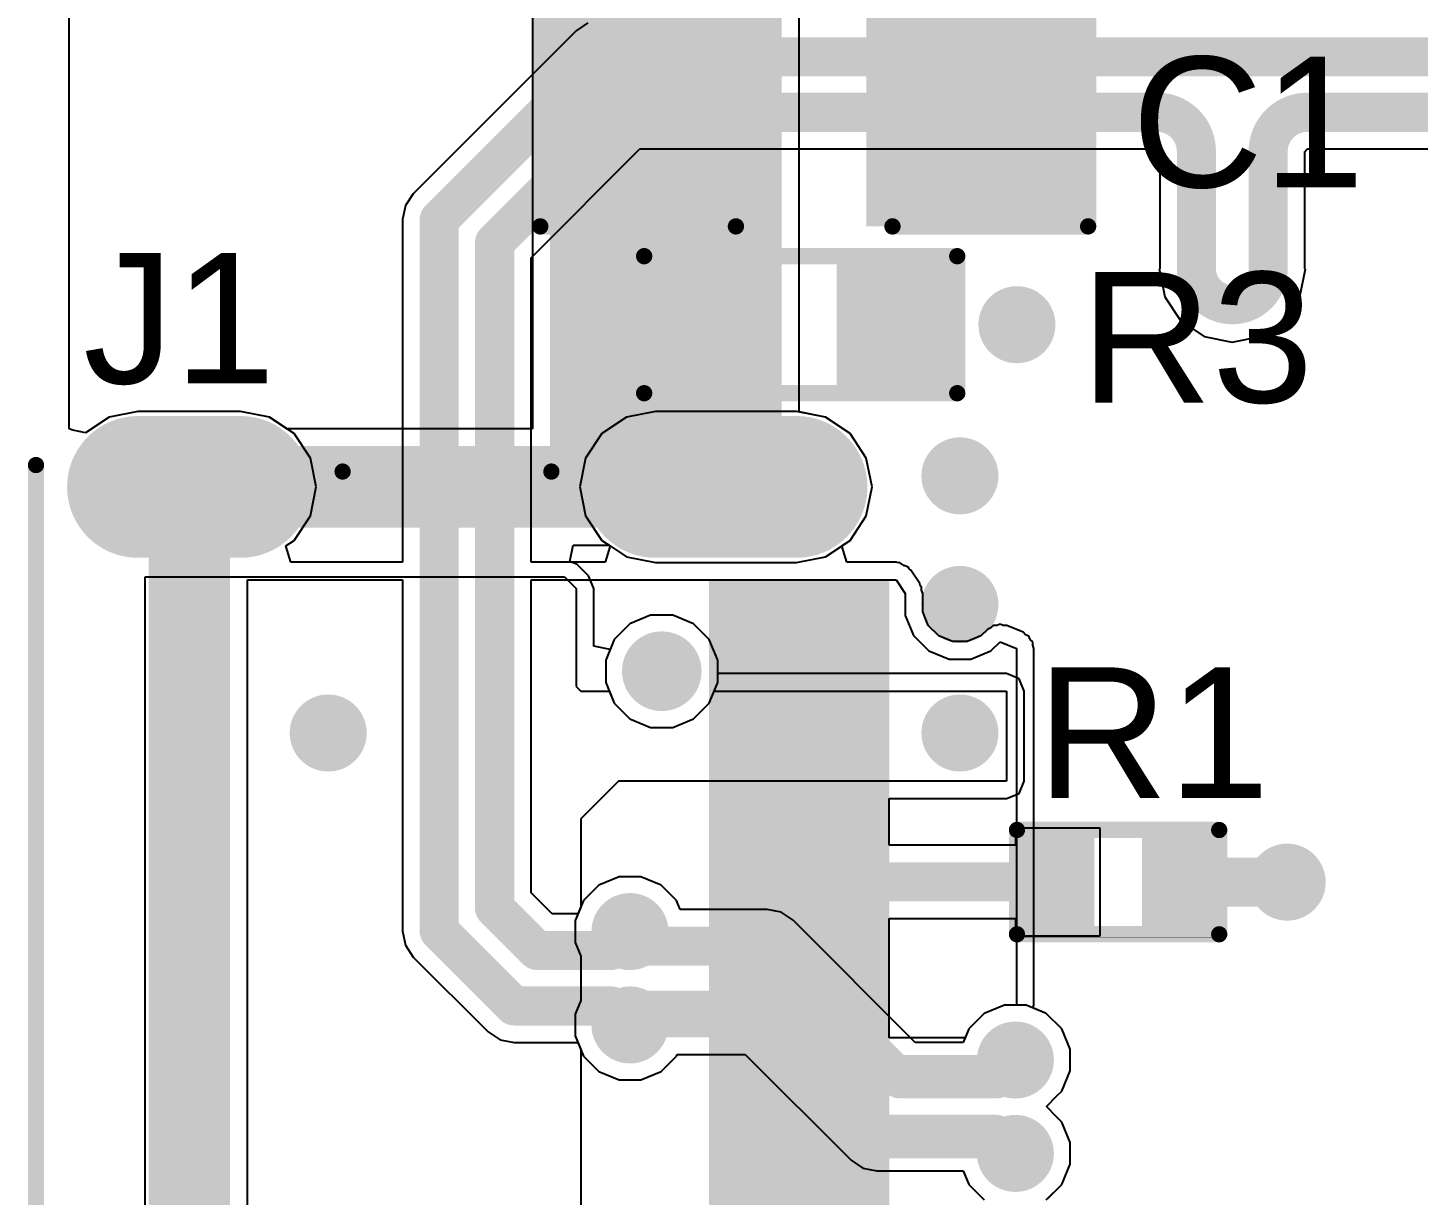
# Model space of a CAD drawing. Header units: millimetres. Extents: x -4.8 to 36.7, y -5.2 to 57.6.
# Drawn here: x -4.8 to 6.03, y 24.54 to 33.63 of the extents above; entities that cross this region are included whole.
import ezdxf

# ---------------------------------------------------------------- set-up
doc = ezdxf.new("R2010")
doc.units = ezdxf.units.MM
for name, color, linetype in [('BottomLayer', 5, 'Continuous'), ('BottomSolder', 6, 'Continuous'), ('MultiLayer', 9, 'Continuous'), ('PadHoleLayer', 156, 'Continuous'), ('TopLayer', 1, 'Continuous'), ('TopOverlay', 2, 'Continuous'), ('TopPaste', 8, 'Continuous'), ('TopSolder', 216, 'Continuous'), ('ViaHoleLayer', 16, 'Continuous')]:
    doc.layers.add(name, color=color, linetype=linetype)
doc.styles.add('Arial', font='', dxfattribs={"height": 0.2})
doc.styles.get('Arial').set_extended_font_data('Arial')

# ---------------------------------------------------------------- blocks, each defined once
blk = doc.blocks.new('C___1206_55')
at = {"layer": 'TopLayer'}
for points in [[(-2.032, 0.889), (-0.508, 0.889), (-0.508, -0.889), (-2.032, -0.889)], [(0.508, 0.889), (2.032, 0.889), (2.032, -0.889), (0.508, -0.889)]]:
    blk.add_hatch(color=1, dxfattribs=at).paths.add_polyline_path(points)
at = {"layer": 'TopPaste'}
for points in [[(-2.032, 0.889), (-0.508, 0.889), (-0.508, -0.889), (-2.032, -0.889)], [(0.508, 0.889), (2.032, 0.889), (2.032, -0.889), (0.508, -0.889)]]:
    blk.add_hatch(color=8, dxfattribs=at).paths.add_polyline_path(points)
at = {"layer": 'TopSolder'}
for points in [[(-2.1336, 0.9906), (-0.4064, 0.9906), (-0.4064, -0.9906), (-2.1336, -0.9906)], [(0.4064, 0.9906), (2.1336, 0.9906), (2.1336, -0.9906), (0.4064, -0.9906)]]:
    blk.add_hatch(color=216, dxfattribs=at).paths.add_polyline_path(points)
at = {"layer": 'TopOverlay', "const_width": 0.127}
for points in [[(-0.6096, 0.9906), (-2.1336, 0.9906)], [(-2.1336, 0.9906), (-2.1336, -0.9906)], [(2.1336, 0.9906), (0.6096, 0.9906)], [(2.1336, 0.9906), (2.1336, -0.9906)], [(-0.6096, -0.9906), (-2.1336, -0.9906)], [(2.1336, -0.9906), (0.6096, -0.9906)]]:
    blk.add_lwpolyline(points, dxfattribs=at)
at = {"layer": 'TopOverlay', "const_width": 0.0635}
for points in [[(-2.16535, 0.9906, 1), (-2.10185, 0.9906, 1)], [(-2.16535, 0.9906, 1), (-2.10185, 0.9906, 1)], [(-0.64135, 0.9906, 1), (-0.57785, 0.9906, 1)], [(0.57785, 0.9906, 1), (0.64135, 0.9906, 1)], [(2.10185, 0.9906, 1), (2.16535, 0.9906, 1)], [(2.10185, 0.9906, 1), (2.16535, 0.9906, 1)], [(-2.16535, -0.9906, 1), (-2.10185, -0.9906, 1)], [(-2.16535, -0.9906, 1), (-2.10185, -0.9906, 1)], [(-0.64135, -0.9906, 1), (-0.57785, -0.9906, 1)], [(0.57785, -0.9906, 1), (0.64135, -0.9906, 1)], [(2.10185, -0.9906, 1), (2.16535, -0.9906, 1)], [(2.10185, -0.9906, 1), (2.16535, -0.9906, 1)]]:
    blk.add_lwpolyline(points, format="xyb", close=True, dxfattribs=at)
blk = doc.blocks.new('R___0603_72')
at = {"layer": 'TopLayer'}
for points in [[(-0.381, 0.4445), (-0.381, -0.4445), (-1.143, -0.4445), (-1.143, 0.4445)], [(1.143, 0.4445), (1.143, -0.4445), (0.381, -0.4445), (0.381, 0.4445)]]:
    blk.add_hatch(color=1, dxfattribs=at).paths.add_polyline_path(points)
at = {"layer": 'TopPaste'}
for points in [[(-0.381, 0.4445), (-0.381, -0.4445), (-1.143, -0.4445), (-1.143, 0.4445)], [(1.143, 0.4445), (1.143, -0.4445), (0.381, -0.4445), (0.381, 0.4445)]]:
    blk.add_hatch(color=8, dxfattribs=at).paths.add_polyline_path(points)
at = {"layer": 'TopSolder'}
for points in [[(-0.2794, 0.5461), (-0.2794, -0.5461), (-1.2446, -0.5461), (-1.2446, 0.5461)], [(1.2446, 0.5461), (1.2446, -0.5461), (0.2794, -0.5461), (0.2794, 0.5461)]]:
    blk.add_hatch(color=216, dxfattribs=at).paths.add_polyline_path(points)
at = {"layer": 'TopOverlay', "const_width": 0.127}
for points in [[(-1.2192, 0.5334), (-1.2192, -0.5334)], [(1.2192, 0.5334), (-1.2192, 0.5334)], [(1.2192, 0.5334), (1.2192, -0.5334)], [(1.2192, -0.5334), (-1.2192, -0.5334)]]:
    blk.add_lwpolyline(points, dxfattribs=at)
at = {"layer": 'TopOverlay', "const_width": 0.0635}
for points in [[(-1.25095, 0.5334, 1), (-1.18745, 0.5334, 1)], [(-1.25095, 0.5334, 1), (-1.18745, 0.5334, 1)], [(1.18745, 0.5334, 1), (1.25095, 0.5334, 1)], [(1.18745, 0.5334, 1), (1.25095, 0.5334, 1)], [(-1.25095, -0.5334, 1), (-1.18745, -0.5334, 1)], [(-1.25095, -0.5334, 1), (-1.18745, -0.5334, 1)], [(1.18745, -0.5334, 1), (1.25095, -0.5334, 1)], [(1.18745, -0.5334, 1), (1.25095, -0.5334, 1)]]:
    blk.add_lwpolyline(points, format="xyb", close=True, dxfattribs=at)
blk = doc.blocks.new('R___0402_74')
at = {"layer": 'TopLayer'}
for points in [[(-0.699, -0.318), (-0.699, 0.318), (-0.241, 0.318), (-0.241, -0.318)], [(0.241, -0.318), (0.241, 0.318), (0.699, 0.318), (0.699, -0.318)]]:
    blk.add_hatch(color=1, dxfattribs=at).paths.add_polyline_path(points)
at = {"layer": 'TopPaste'}
for points in [[(-0.699, -0.318), (-0.699, 0.318), (-0.241, 0.318), (-0.241, -0.318)], [(0.241, -0.318), (0.241, 0.318), (0.699, 0.318), (0.699, -0.318)]]:
    blk.add_hatch(color=8, dxfattribs=at).paths.add_polyline_path(points)
at = {"layer": 'TopSolder'}
for points in [[(-0.754, -0.373), (-0.754, 0.373), (-0.186, 0.373), (-0.186, -0.373)], [(0.186, -0.373), (0.186, 0.373), (0.754, 0.373), (0.754, -0.373)]]:
    blk.add_hatch(color=216, dxfattribs=at).paths.add_polyline_path(points)
at = {"layer": 'TopOverlay'}
for points, const_width in [([(-0.787, 0.406), (0.787, 0.406)], 0.127), ([(-0.787, -0.406), (-0.787, 0.406)], 0.127), ([(0.787, -0.406), (0.787, 0.406)], 0.127), ([(-0.787, -0.406), (0.787, -0.406)], 0.127), ([(-0.813, -0.432), (0.813, -0.432)], 0.00323)]:
    blk.add_lwpolyline(points, dxfattribs=dict(at, const_width=const_width))
for points, const_width in [([(-0.819, 0.406, 1), (-0.756, 0.406, 1)], 0.0635), ([(-0.819, 0.406, 1), (-0.756, 0.406, 1)], 0.0635), ([(0.756, 0.406, 1), (0.819, 0.406, 1)], 0.0635), ([(0.756, 0.406, 1), (0.819, 0.406, 1)], 0.0635), ([(-0.819, -0.406, 1), (-0.756, -0.406, 1)], 0.0635), ([(-0.819, -0.406, 1), (-0.756, -0.406, 1)], 0.0635), ([(-0.814, -0.432, 1), (-0.812, -0.432, 1)], 0.00161), ([(0.756, -0.406, 1), (0.819, -0.406, 1)], 0.0635), ([(0.756, -0.406, 1), (0.819, -0.406, 1)], 0.0635), ([(0.812, -0.432, 1), (0.814, -0.432, 1)], 0.00161)]:
    blk.add_lwpolyline(points, format="xyb", close=True, dxfattribs=dict(at, const_width=const_width))
blk = doc.blocks.new('TYPE_C_31_M_12__78')
at = {"layer": 'BottomLayer'}
h = blk.add_hatch(color=5, dxfattribs=at)
edge = h.paths.add_edge_path()
edge.add_arc((-4.325, 2.355), 0.45, 0, 180)
edge.add_line((-4.775, 2.355), (-4.775, 1.255))
edge.add_arc((-4.325, 1.255), 0.45, 180, 360)
edge.add_line((-3.875, 1.255), (-3.875, 2.355))
h = blk.add_hatch(color=5, dxfattribs=at)
edge = h.paths.add_edge_path()
edge.add_arc((4.325, 1.255), 0.45, 180, 360)
edge.add_line((4.775, 1.255), (4.775, 2.355))
edge.add_arc((4.325, 2.355), 0.45, 0, 180)
edge.add_line((3.875, 2.355), (3.875, 1.255))
h = blk.add_hatch(color=5, dxfattribs=at)
edge = h.paths.add_edge_path()
edge.add_arc((-4.325, -2.775), 0.45, 180, 360)
edge.add_line((-3.875, -2.775), (-3.875, -1.975))
edge.add_arc((-4.325, -1.975), 0.45, 0, 180)
edge.add_line((-4.775, -1.975), (-4.775, -2.775))
h = blk.add_hatch(color=5, dxfattribs=at)
edge = h.paths.add_edge_path()
edge.add_arc((4.325, -2.775), 0.45, 180, 360)
edge.add_line((4.775, -2.775), (4.775, -1.975))
edge.add_arc((4.325, -1.975), 0.45, 0, 180)
edge.add_line((3.875, -1.975), (3.875, -2.775))
at = {"layer": 'BottomSolder'}
h = blk.add_hatch(color=6, dxfattribs=at)
edge = h.paths.add_edge_path()
edge.add_arc((-4.325, 2.355), 0.552, 0, 180)
edge.add_line((-4.877, 2.355), (-4.877, 1.255))
edge.add_arc((-4.325, 1.255), 0.552, 180, 360)
edge.add_line((-3.773, 1.255), (-3.773, 2.355))
h = blk.add_hatch(color=6, dxfattribs=at)
edge = h.paths.add_edge_path()
edge.add_arc((4.325, 1.255), 0.552, 180, 360)
edge.add_line((4.877, 1.255), (4.877, 2.355))
edge.add_arc((4.325, 2.355), 0.552, 0, 180)
edge.add_line((3.773, 2.355), (3.773, 1.255))
h = blk.add_hatch(color=6, dxfattribs=at)
edge = h.paths.add_edge_path()
edge.add_arc((-2.89, 1.305), 0.102, 0, 360)
h = blk.add_hatch(color=6, dxfattribs=at)
edge = h.paths.add_edge_path()
edge.add_arc((2.89, 1.305), 0.102, 0, 360)
h = blk.add_hatch(color=6, dxfattribs=at)
edge = h.paths.add_edge_path()
edge.add_arc((-4.325, -2.775), 0.552, 180, 360)
edge.add_line((-3.773, -2.775), (-3.773, -1.975))
edge.add_arc((-4.325, -1.975), 0.552, 0, 180)
edge.add_line((-4.877, -1.975), (-4.877, -2.775))
h = blk.add_hatch(color=6, dxfattribs=at)
edge = h.paths.add_edge_path()
edge.add_arc((4.325, -2.775), 0.552, 180, 360)
edge.add_line((4.877, -2.775), (4.877, -1.975))
edge.add_arc((4.325, -1.975), 0.552, 0, 180)
edge.add_line((3.773, -1.975), (3.773, -2.775))
at = {"layer": 'MultiLayer'}
h = blk.add_hatch(color=9, dxfattribs=at)
edge = h.paths.add_edge_path()
edge.add_arc((-4.325, 2.355), 0.45, 0, 180)
edge.add_line((-4.775, 2.355), (-4.775, 1.255))
edge.add_arc((-4.325, 1.255), 0.45, 180, 360)
edge.add_line((-3.875, 1.255), (-3.875, 2.355))
h = blk.add_hatch(color=9, dxfattribs=at)
edge = h.paths.add_edge_path()
edge.add_arc((4.325, 1.255), 0.45, 180, 360)
edge.add_line((4.775, 1.255), (4.775, 2.355))
edge.add_arc((4.325, 2.355), 0.45, 0, 180)
edge.add_line((3.875, 2.355), (3.875, 1.255))
h = blk.add_hatch(color=9, dxfattribs=at)
edge = h.paths.add_edge_path()
edge.add_arc((-4.325, -2.775), 0.45, 180, 360)
edge.add_line((-3.875, -2.775), (-3.875, -1.975))
edge.add_arc((-4.325, -1.975), 0.45, 0, 180)
edge.add_line((-4.775, -1.975), (-4.775, -2.775))
h = blk.add_hatch(color=9, dxfattribs=at)
edge = h.paths.add_edge_path()
edge.add_arc((4.325, -2.775), 0.45, 180, 360)
edge.add_line((4.775, -2.775), (4.775, -1.975))
edge.add_arc((4.325, -1.975), 0.45, 0, 180)
edge.add_line((3.875, -1.975), (3.875, -2.775))
at = {"layer": 'PadHoleLayer'}
h = blk.add_hatch(color=156, dxfattribs=at)
edge = h.paths.add_edge_path()
edge.add_arc((-4.325, 1.255), 0.3, 180, 360)
edge.add_line((-4.025, 1.255), (-4.025, 2.355))
edge.add_arc((-4.325, 2.355), 0.3, 0, 180)
edge.add_line((-4.625, 2.355), (-4.625, 1.255))
h = blk.add_hatch(color=156, dxfattribs=at)
edge = h.paths.add_edge_path()
edge.add_arc((4.325, 1.255), 0.3, 180, 360)
edge.add_line((4.625, 1.255), (4.625, 2.355))
edge.add_arc((4.325, 2.355), 0.3, 0, 180)
edge.add_line((4.025, 2.355), (4.025, 1.255))
h = blk.add_hatch(color=156, dxfattribs=at)
edge = h.paths.add_edge_path()
edge.add_arc((-2.89, 1.305), 0.31, 0, 360)
h = blk.add_hatch(color=156, dxfattribs=at)
edge = h.paths.add_edge_path()
edge.add_arc((2.89, 1.305), 0.31, 0, 360)
h = blk.add_hatch(color=156, dxfattribs=at)
edge = h.paths.add_edge_path()
edge.add_arc((-4.325, -2.775), 0.3, 180, 360)
edge.add_line((-4.025, -2.775), (-4.025, -1.975))
edge.add_arc((-4.325, -1.975), 0.3, 0, 180)
edge.add_line((-4.625, -1.975), (-4.625, -2.775))
h = blk.add_hatch(color=156, dxfattribs=at)
edge = h.paths.add_edge_path()
edge.add_arc((4.325, -2.775), 0.3, 180, 360)
edge.add_line((4.625, -2.775), (4.625, -1.975))
edge.add_arc((4.325, -1.975), 0.3, 0, 180)
edge.add_line((4.025, -1.975), (4.025, -2.775))
at = {"layer": 'TopLayer'}
for points in [[(-3.5, 2.975), (-2.9, 2.975), (-2.9, 1.775), (-3.5, 1.775)], [(-2.7, 2.975), (-2.1, 2.975), (-2.1, 1.775), (-2.7, 1.775)], [(-1.9, 2.975), (-1.6, 2.975), (-1.6, 1.775), (-1.9, 1.775)], [(-1.4, 2.975), (-1.1, 2.975), (-1.1, 1.775), (-1.4, 1.775)], [(-0.9, 2.975), (-0.6, 2.975), (-0.6, 1.775), (-0.9, 1.775)], [(-0.4, 2.975), (-0.1, 2.975), (-0.1, 1.775), (-0.4, 1.775)], [(0.4, 1.775), (0.1, 1.775), (0.1, 2.975), (0.4, 2.975)], [(0.9, 1.775), (0.6, 1.775), (0.6, 2.975), (0.9, 2.975)], [(1.4, 1.775), (1.1, 1.775), (1.1, 2.975), (1.4, 2.975)], [(1.9, 1.775), (1.6, 1.775), (1.6, 2.975), (1.9, 2.975)], [(2.7, 1.775), (2.1, 1.775), (2.1, 2.975), (2.7, 2.975)], [(2.9, 2.975), (3.5, 2.975), (3.5, 1.775), (2.9, 1.775)]]:
    blk.add_hatch(color=1, dxfattribs=at).paths.add_polyline_path(points)
h = blk.add_hatch(color=1, dxfattribs=at)
edge = h.paths.add_edge_path()
edge.add_arc((-4.325, 2.355), 0.45, 0, 180)
edge.add_line((-4.775, 2.355), (-4.775, 1.255))
edge.add_arc((-4.325, 1.255), 0.45, 180, 360)
edge.add_line((-3.875, 1.255), (-3.875, 2.355))
h = blk.add_hatch(color=1, dxfattribs=at)
edge = h.paths.add_edge_path()
edge.add_arc((4.325, 1.255), 0.45, 180, 360)
edge.add_line((4.775, 1.255), (4.775, 2.355))
edge.add_arc((4.325, 2.355), 0.45, 0, 180)
edge.add_line((3.875, 2.355), (3.875, 1.255))
h = blk.add_hatch(color=1, dxfattribs=at)
edge = h.paths.add_edge_path()
edge.add_arc((-4.325, -2.775), 0.45, 180, 360)
edge.add_line((-3.875, -2.775), (-3.875, -1.975))
edge.add_arc((-4.325, -1.975), 0.45, 0, 180)
edge.add_line((-4.775, -1.975), (-4.775, -2.775))
h = blk.add_hatch(color=1, dxfattribs=at)
edge = h.paths.add_edge_path()
edge.add_arc((4.325, -2.775), 0.45, 180, 360)
edge.add_line((4.775, -2.775), (4.775, -1.975))
edge.add_arc((4.325, -1.975), 0.45, 0, 180)
edge.add_line((3.875, -1.975), (3.875, -2.775))
at = {"layer": 'TopPaste'}
for points in [[(-3.5, 2.975), (-2.9, 2.975), (-2.9, 1.775), (-3.5, 1.775)], [(-2.7, 2.975), (-2.1, 2.975), (-2.1, 1.775), (-2.7, 1.775)], [(-1.9, 2.975), (-1.6, 2.975), (-1.6, 1.775), (-1.9, 1.775)], [(-1.4, 2.975), (-1.1, 2.975), (-1.1, 1.775), (-1.4, 1.775)], [(-0.9, 2.975), (-0.6, 2.975), (-0.6, 1.775), (-0.9, 1.775)], [(-0.4, 2.975), (-0.1, 2.975), (-0.1, 1.775), (-0.4, 1.775)], [(0.4, 1.775), (0.1, 1.775), (0.1, 2.975), (0.4, 2.975)], [(0.9, 1.775), (0.6, 1.775), (0.6, 2.975), (0.9, 2.975)], [(1.4, 1.775), (1.1, 1.775), (1.1, 2.975), (1.4, 2.975)], [(1.9, 1.775), (1.6, 1.775), (1.6, 2.975), (1.9, 2.975)], [(2.7, 1.775), (2.1, 1.775), (2.1, 2.975), (2.7, 2.975)], [(2.9, 2.975), (3.5, 2.975), (3.5, 1.775), (2.9, 1.775)]]:
    blk.add_hatch(color=8, dxfattribs=at).paths.add_polyline_path(points)
at = {"layer": 'TopSolder'}
for points in [[(-3.602, 3.077), (-2.798, 3.077), (-2.798, 1.673), (-3.602, 1.673)], [(-2.802, 3.077), (-1.998, 3.077), (-1.998, 1.673), (-2.802, 1.673)], [(-2.002, 3.077), (-1.498, 3.077), (-1.498, 1.673), (-2.002, 1.673)], [(-1.502, 3.077), (-0.998, 3.077), (-0.998, 1.673), (-1.502, 1.673)], [(-1.002, 3.077), (-0.498, 3.077), (-0.498, 1.673), (-1.002, 1.673)], [(-0.502, 3.077), (0.002, 3.077), (0.002, 1.673), (-0.502, 1.673)], [(0.502, 1.673), (-0.002, 1.673), (-0.002, 3.077), (0.502, 3.077)], [(1.002, 1.673), (0.498, 1.673), (0.498, 3.077), (1.002, 3.077)], [(1.502, 1.673), (0.998, 1.673), (0.998, 3.077), (1.502, 3.077)], [(2.002, 1.673), (1.498, 1.673), (1.498, 3.077), (2.002, 3.077)], [(2.802, 1.673), (1.998, 1.673), (1.998, 3.077), (2.802, 3.077)], [(2.798, 3.077), (3.602, 3.077), (3.602, 1.673), (2.798, 1.673)]]:
    blk.add_hatch(color=216, dxfattribs=at).paths.add_polyline_path(points)
h = blk.add_hatch(color=216, dxfattribs=at)
edge = h.paths.add_edge_path()
edge.add_arc((-4.325, 2.355), 0.552, 0, 180)
edge.add_line((-4.877, 2.355), (-4.877, 1.255))
edge.add_arc((-4.325, 1.255), 0.552, 180, 360)
edge.add_line((-3.773, 1.255), (-3.773, 2.355))
h = blk.add_hatch(color=216, dxfattribs=at)
edge = h.paths.add_edge_path()
edge.add_arc((4.325, 1.255), 0.552, 180, 360)
edge.add_line((4.877, 1.255), (4.877, 2.355))
edge.add_arc((4.325, 2.355), 0.552, 0, 180)
edge.add_line((3.773, 2.355), (3.773, 1.255))
h = blk.add_hatch(color=216, dxfattribs=at)
edge = h.paths.add_edge_path()
edge.add_arc((-2.89, 1.305), 0.102, 0, 360)
h = blk.add_hatch(color=216, dxfattribs=at)
edge = h.paths.add_edge_path()
edge.add_arc((2.89, 1.305), 0.102, 0, 360)
h = blk.add_hatch(color=216, dxfattribs=at)
edge = h.paths.add_edge_path()
edge.add_arc((-4.325, -2.775), 0.552, 180, 360)
edge.add_line((-3.773, -2.775), (-3.773, -1.975))
edge.add_arc((-4.325, -1.975), 0.552, 0, 180)
edge.add_line((-4.877, -1.975), (-4.877, -2.775))
h = blk.add_hatch(color=216, dxfattribs=at)
edge = h.paths.add_edge_path()
edge.add_arc((4.325, -2.775), 0.552, 180, 360)
edge.add_line((4.877, -2.775), (4.877, -1.975))
edge.add_arc((4.325, -1.975), 0.552, 0, 180)
edge.add_line((3.773, -1.975), (3.773, -2.775))
at = {"layer": 'TopOverlay', "const_width": 0.127}
for points in [[(-4.445, -1.181), (-4.445, 0.445)], [(4.445, -1.181), (4.445, 0.445)], [(4.495, -3.569), (-4.495, -3.569)]]:
    blk.add_lwpolyline(points, dxfattribs=at)
at = {"layer": 'TopOverlay', "const_width": 0.0635}
for points in [[(-4.476, 0.445, 1), (-4.413, 0.445, 1)], [(4.413, 0.445, 1), (4.476, 0.445, 1)], [(-4.476, -1.181, 1), (-4.413, -1.181, 1)], [(4.413, -1.181, 1), (4.476, -1.181, 1)], [(-4.527, -3.569, 1), (-4.464, -3.569, 1)], [(4.464, -3.569, 1), (4.527, -3.569, 1)]]:
    blk.add_lwpolyline(points, format="xyb", close=True, dxfattribs=at)

msp = doc.modelspace()

# ---------------------------------------------------------------- hatches: boundary and pattern name
at = {"layer": 'BottomLayer'}
h = msp.add_hatch(color=5, dxfattribs=at)
edge = h.paths.add_edge_path()
edge.add_arc((2.9, 31.315), 0.3, 0, 360)
h = msp.add_hatch(color=5, dxfattribs=at)
edge = h.paths.add_edge_path()
edge.add_arc((2.456, 30.138), 0.3, 0, 360)
h = msp.add_hatch(color=5, dxfattribs=at)
edge = h.paths.add_edge_path()
edge.add_arc((2.456, 29.137), 0.3, 0, 360)
h = msp.add_hatch(color=5, dxfattribs=at)
edge = h.paths.add_edge_path()
edge.add_arc((-2.464, 28.136), 0.3, 0, 360)
h = msp.add_hatch(color=5, dxfattribs=at)
edge = h.paths.add_edge_path()
edge.add_arc((2.456, 28.136), 0.3, 0, 360)
h = msp.add_hatch(color=5, dxfattribs=at)
edge = h.paths.add_edge_path()
edge.add_arc((5.005, 26.975), 0.3, 0, 360)
h = msp.add_hatch(color=5, dxfattribs=at)
edge = h.paths.add_edge_path()
edge.add_arc((-0.114, 26.59), 0.3, 0, 360)
h = msp.add_hatch(color=5, dxfattribs=at)
edge = h.paths.add_edge_path()
edge.add_arc((-0.114, 25.863), 0.3, 0, 360)
h = msp.add_hatch(color=5, dxfattribs=at)
edge = h.paths.add_edge_path()
edge.add_arc((2.888, 25.59), 0.3, 0, 360)
h = msp.add_hatch(color=5, dxfattribs=at)
edge = h.paths.add_edge_path()
edge.add_arc((2.888, 24.863), 0.3, 0, 360)
at = {"layer": 'TopLayer'}
msp.add_hatch(color=1, dxfattribs=at).paths.add_polyline_path([(-0.737, 29.947), (1.067, 29.947), (1.067, 33.96), (-0.737, 33.96)])
h = msp.add_hatch(color=1, dxfattribs=at)
edge = h.paths.add_edge_path()
edge.add_arc((2.9, 31.315), 0.3, 0, 360)
h = msp.add_hatch(color=1, dxfattribs=at)
edge = h.paths.add_edge_path()
edge.add_arc((2.456, 30.138), 0.3, 0, 360)
h = msp.add_hatch(color=1, dxfattribs=at)
edge = h.paths.add_edge_path()
edge.add_arc((2.456, 29.137), 0.3, 0, 360)
h = msp.add_hatch(color=1, dxfattribs=at)
edge = h.paths.add_edge_path()
edge.add_arc((-2.464, 28.136), 0.3, 0, 360)
h = msp.add_hatch(color=1, dxfattribs=at)
edge = h.paths.add_edge_path()
edge.add_arc((2.456, 28.136), 0.3, 0, 360)
h = msp.add_hatch(color=1, dxfattribs=at)
edge = h.paths.add_edge_path()
edge.add_arc((5.005, 26.975), 0.3, 0, 360)
h = msp.add_hatch(color=1, dxfattribs=at)
edge = h.paths.add_edge_path()
edge.add_arc((-0.114, 26.59), 0.3, 0, 360)
h = msp.add_hatch(color=1, dxfattribs=at)
edge = h.paths.add_edge_path()
edge.add_arc((-0.114, 25.863), 0.3, 0, 360)
h = msp.add_hatch(color=1, dxfattribs=at)
edge = h.paths.add_edge_path()
edge.add_arc((2.888, 25.59), 0.3, 0, 360)
h = msp.add_hatch(color=1, dxfattribs=at)
edge = h.paths.add_edge_path()
edge.add_arc((2.888, 24.863), 0.3, 0, 360)
at = {"layer": 'ViaHoleLayer'}
h = msp.add_hatch(color=16, dxfattribs=at)
edge = h.paths.add_edge_path()
edge.add_arc((2.9, 31.315), 0.15, 0, 360)
h = msp.add_hatch(color=16, dxfattribs=at)
edge = h.paths.add_edge_path()
edge.add_arc((2.456, 30.138), 0.15, 0, 360)
h = msp.add_hatch(color=16, dxfattribs=at)
edge = h.paths.add_edge_path()
edge.add_arc((2.456, 29.137), 0.15, 0, 360)
h = msp.add_hatch(color=16, dxfattribs=at)
edge = h.paths.add_edge_path()
edge.add_arc((-2.464, 28.136), 0.15, 0, 360)
h = msp.add_hatch(color=16, dxfattribs=at)
edge = h.paths.add_edge_path()
edge.add_arc((2.456, 28.136), 0.15, 0, 360)
h = msp.add_hatch(color=16, dxfattribs=at)
edge = h.paths.add_edge_path()
edge.add_arc((5.005, 26.975), 0.15, 0, 360)
h = msp.add_hatch(color=16, dxfattribs=at)
edge = h.paths.add_edge_path()
edge.add_arc((-0.114, 26.59), 0.15, 0, 360)
h = msp.add_hatch(color=16, dxfattribs=at)
edge = h.paths.add_edge_path()
edge.add_arc((-0.114, 25.863), 0.15, 0, 360)
h = msp.add_hatch(color=16, dxfattribs=at)
edge = h.paths.add_edge_path()
edge.add_arc((2.888, 25.59), 0.15, 0, 360)
h = msp.add_hatch(color=16, dxfattribs=at)
edge = h.paths.add_edge_path()
edge.add_arc((2.888, 24.863), 0.15, 0, 360)

# ---------------------------------------------------------------- linework, layer by layer
at = {"layer": 'BottomLayer'}
for p, q in [((-4.481, 30.504), (-4.484, 40.245)), ((-0.534, 33.602), (-1.802, 32.335)), ((-0.441, 33.664), (-0.534, 33.602)), ((-0.534, 33.602), (-0.534, 33.602)), ((-0.884, 31.836), (-0.036, 32.684)), ((-0.036, 32.684), (3.993, 32.684)), ((3.993, 32.684), (3.993, 32.678)), ((3.993, 32.678), (4.003, 32.674)), ((4.003, 32.674), (4.007, 32.664)), ((4.007, 32.664), (4.013, 32.664)), ((4.013, 32.664), (4.013, 31.75)), ((5.142, 31.75), (5.142, 32.664)), ((5.142, 32.664), (5.148, 32.664)), ((5.148, 32.664), (5.152, 32.674)), ((5.152, 32.674), (5.161, 32.678)), ((5.161, 32.678), (5.161, 32.684)), ((5.161, 32.684), (9.958, 32.684)), ((-1.802, 32.335), (-1.863, 32.242)), ((-1.863, 32.242), (-1.885, 32.133)), ((-1.885, 32.133), (-1.885, 32.133)), ((-1.885, 32.133), (-1.885, 29.466)), ((-0.884, 29.466), (-0.884, 31.836)), ((4.013, 31.75), (4.008, 31.75)), ((4.008, 31.75), (4.051, 31.532)), ((5.104, 31.532), (5.147, 31.75)), ((5.147, 31.75), (5.142, 31.75)), ((4.051, 31.532), (4.174, 31.347)), ((4.98, 31.347), (5.104, 31.532)), ((4.174, 31.347), (4.359, 31.223)), ((4.795, 31.223), (4.98, 31.347)), ((4.359, 31.223), (4.577, 31.18)), ((4.577, 31.18), (4.795, 31.223)), ((-4.171, 30.595), (-4.354, 30.473)), ((-3.946, 30.64), (-4.171, 30.595)), ((-3.146, 30.64), (-3.946, 30.64)), ((-2.921, 30.595), (-3.146, 30.64)), ((-2.73, 30.468), (-2.921, 30.595)), ((-0.141, 30.595), (-0.332, 30.468)), ((0.084, 30.64), (-0.141, 30.595)), ((1.184, 30.64), (0.084, 30.64)), ((1.409, 30.595), (1.184, 30.64)), ((1.6, 30.468), (1.409, 30.595)), ((-4.452, 30.495), (-4.481, 30.504)), ((-4.354, 30.473), (-4.452, 30.495)), ((-2.603, 30.277), (-2.73, 30.468)), ((-0.332, 30.468), (-0.46, 30.277)), ((1.727, 30.277), (1.6, 30.468)), ((-2.558, 30.052), (-2.603, 30.277)), ((-0.46, 30.277), (-0.505, 30.052)), ((1.772, 30.052), (1.727, 30.277)), ((-2.603, 29.827), (-2.558, 30.052)), ((-0.505, 30.052), (-0.46, 29.827)), ((1.727, 29.827), (1.772, 30.052)), ((-2.73, 29.636), (-2.603, 29.827)), ((-0.46, 29.827), (-0.332, 29.636)), ((1.6, 29.636), (1.727, 29.827)), ((-2.794, 29.593), (-2.73, 29.636)), ((-2.756, 29.466), (-2.794, 29.593)), ((-0.332, 29.636), (-0.268, 29.593)), ((-0.268, 29.593), (-0.307, 29.466)), ((1.536, 29.593), (1.6, 29.636)), ((1.574, 29.466), (1.536, 29.593)), ((-1.885, 29.466), (-2.756, 29.466)), ((-0.307, 29.466), (-0.884, 29.466)), ((1.959, 29.466), (1.574, 29.466)), ((1.972, 29.46), (1.959, 29.466)), ((1.985, 29.463), (1.972, 29.46)), ((2.019, 29.441), (1.985, 29.463)), ((2.056, 29.426), (2.019, 29.441)), ((2.061, 29.413), (2.056, 29.426)), ((2.073, 29.405), (2.061, 29.413)), ((2.143, 29.299), (2.073, 29.405)), ((-3.093, 29.328), (-1.885, 29.328)), ((-3.093, 22.225), (-3.093, 29.328)), ((-1.885, 29.328), (-1.885, 26.594)), ((-0.884, 29.328), (1.959, 29.328)), ((-0.884, 26.891), (-0.884, 29.328)), ((1.959, 29.328), (2.029, 29.223)), ((2.146, 29.285), (2.143, 29.299)), ((2.156, 29.276), (2.146, 29.285)), ((2.156, 29.247), (2.156, 29.276)), ((2.166, 29.222), (2.156, 29.247)), ((2.029, 29.223), (2.029, 29.222)), ((2.029, 29.222), (2.029, 29.052)), ((2.166, 29.08), (2.166, 29.222)), ((0.047, 29.054), (-0.114, 28.987)), ((0.221, 29.054), (0.047, 29.054)), ((0.381, 28.987), (0.221, 29.054)), ((2.029, 29.052), (2.094, 28.895)), ((2.21, 28.973), (2.166, 29.08)), ((-0.114, 28.987), (-0.237, 28.864)), ((0.504, 28.864), (0.381, 28.987)), ((2.292, 28.892), (2.21, 28.973)), ((2.671, 28.943), (2.62, 28.892)), ((2.697, 28.954), (2.671, 28.943)), ((2.716, 28.973), (2.697, 28.954)), ((2.743, 28.973), (2.716, 28.973)), ((2.769, 28.983), (2.743, 28.973)), ((2.794, 28.973), (2.769, 28.983)), ((2.821, 28.973), (2.794, 28.973)), ((2.948, 28.92), (2.821, 28.973)), ((2.968, 28.901), (2.948, 28.92)), ((-0.237, 28.864), (-0.303, 28.704)), ((0.571, 28.704), (0.504, 28.864)), ((2.094, 28.895), (2.214, 28.775)), ((2.398, 28.848), (2.292, 28.892)), ((2.513, 28.848), (2.398, 28.848)), ((2.62, 28.892), (2.513, 28.848)), ((2.698, 28.775), (2.769, 28.846)), ((2.769, 28.846), (2.896, 28.793)), ((2.993, 28.891), (2.968, 28.901)), ((3.003, 28.865), (2.993, 28.891)), ((3.023, 28.846), (3.003, 28.865)), ((3.023, 28.819), (3.023, 28.846)), ((3.033, 28.793), (3.023, 28.819)), ((-0.303, 28.704), (-0.303, 28.53)), ((0.571, 28.53), (0.571, 28.704)), ((2.214, 28.775), (2.371, 28.71)), ((2.371, 28.71), (2.541, 28.71)), ((2.541, 28.71), (2.698, 28.775)), ((2.896, 28.793), (2.896, 26.017)), ((3.033, 26.017), (3.033, 28.793)), ((-0.303, 28.53), (-0.237, 28.369)), ((0.504, 28.369), (0.571, 28.53)), ((-0.237, 28.369), (-0.114, 28.246)), ((0.381, 28.246), (0.504, 28.369)), ((-0.114, 28.246), (0.047, 28.18)), ((0.047, 28.18), (0.221, 28.18)), ((0.221, 28.18), (0.381, 28.246)), ((-0.199, 27.017), (-0.356, 26.952)), ((-0.029, 27.017), (-0.199, 27.017)), ((0.128, 26.952), (-0.029, 27.017)), ((-0.72, 26.727), (-0.884, 26.891)), ((-0.356, 26.952), (-0.476, 26.832)), ((0.248, 26.832), (0.128, 26.952)), ((-0.476, 26.832), (-0.519, 26.727)), ((0.277, 26.762), (0.248, 26.832)), ((0.955, 26.762), (0.277, 26.762)), ((1.064, 26.74), (0.955, 26.762)), ((0.955, 26.762), (0.955, 26.762)), ((-0.519, 26.727), (-0.72, 26.727)), ((1.156, 26.678), (1.064, 26.74)), ((2.107, 25.727), (1.156, 26.678)), ((-1.885, 26.594), (-1.885, 26.594)), ((-1.885, 26.594), (-1.863, 26.485)), ((-1.863, 26.485), (-1.802, 26.392)), ((-1.802, 26.392), (-1.218, 25.809)), ((2.803, 26.017), (2.646, 25.952)), ((2.896, 26.017), (2.803, 26.017)), ((3.024, 25.996), (3.033, 26.017)), ((3.129, 25.952), (3.024, 25.996)), ((2.646, 25.952), (2.526, 25.832)), ((3.25, 25.832), (3.129, 25.952)), ((-1.218, 25.809), (-1.218, 25.809)), ((-1.218, 25.809), (-1.126, 25.748)), ((2.526, 25.832), (2.482, 25.727)), ((3.315, 25.675), (3.25, 25.832)), ((-1.126, 25.748), (-1.017, 25.726)), ((-1.017, 25.726), (-1.017, 25.726)), ((-1.017, 25.726), (-0.519, 25.726)), ((-0.519, 25.726), (-0.476, 25.621)), ((2.482, 25.727), (2.107, 25.727)), ((3.315, 25.505), (3.315, 25.675)), ((-0.476, 25.621), (-0.356, 25.501)), ((0.128, 25.501), (0.248, 25.621)), ((0.248, 25.621), (0.253, 25.634)), ((0.253, 25.634), (0.784, 25.634)), ((0.784, 25.634), (1.609, 24.809)), ((-0.356, 25.501), (-0.199, 25.436)), ((-0.029, 25.436), (0.128, 25.501)), ((3.25, 25.348), (3.315, 25.505)), ((-0.199, 25.436), (-0.029, 25.436)), ((3.211, 25.31), (3.25, 25.348)), ((3.131, 25.227), (3.211, 25.31)), ((3.211, 25.144), (3.131, 25.227)), ((3.25, 25.105), (3.211, 25.144)), ((3.315, 24.948), (3.25, 25.105)), ((3.315, 24.778), (3.315, 24.948)), ((1.609, 24.809), (1.701, 24.748)), ((1.701, 24.748), (1.81, 24.726)), ((1.81, 24.726), (1.81, 24.726)), ((1.81, 24.726), (2.482, 24.726)), ((2.482, 24.726), (2.526, 24.621)), ((3.25, 24.621), (3.315, 24.778)), ((2.526, 24.621), (2.646, 24.501)), ((3.129, 24.501), (3.25, 24.621))]:
    msp.add_line(p, q, dxfattribs=at)
for points, const_width in [([(-1.6, 32.133), (-0.332, 33.401)], 0.305), ([(-0.332, 33.401), (8.202, 33.401)], 0.305), ([(-1.168, 31.954), (-0.154, 32.969)], 0.305), ([(-0.154, 32.969), (3.282, 32.969)], 0.305), ([(3.282, 32.969), (3.993, 32.969)], 0.305), ([(5.161, 32.969), (5.678, 32.969)], 0.305), ([(5.678, 32.969), (9.958, 32.969)], 0.305), ([(4.298, 31.75), (4.298, 32.664)], 0.305), ([(4.857, 31.75), (4.857, 32.664)], 0.305), ([(-1.6, 26.594), (-1.6, 32.133)], 0.305), ([(-1.168, 26.773), (-1.168, 31.954)], 0.305), ([(-3.546, 21.402), (-3.546, 30.052)], 0.635), ([(-1.168, 26.773), (-0.838, 26.443)], 0.305), ([(-1.6, 26.594), (-1.017, 26.011)], 0.305), ([(-0.261, 26.443), (-0.114, 26.59)], 0.305), ([(-0.114, 26.59), (0, 26.477)], 0.305), ([(-0.838, 26.443), (-0.261, 26.443)], 0.305), ([(0, 26.477), (0.955, 26.477)], 0.305), ([(0.955, 26.477), (1.989, 25.443)], 0.305), ([(-1.017, 26.011), (-0.261, 26.011)], 0.305), ([(-0.261, 26.011), (-0.114, 25.863)], 0.305), ([(-0.114, 25.863), (-0.059, 25.918)], 0.305), ([(-0.059, 25.918), (0.902, 25.918)], 0.305), ([(0.902, 25.918), (1.81, 25.011)], 0.305), ([(2.74, 25.443), (2.888, 25.59)], 0.305), ([(1.989, 25.443), (2.74, 25.443)], 0.305), ([(1.81, 25.011), (2.74, 25.011)], 0.305), ([(2.74, 25.011), (2.888, 24.863)], 0.305)]:
    msp.add_lwpolyline(points, dxfattribs=dict(at, const_width=const_width))
for points, const_width in [([(-0.409, 33.401, 1), (-0.256, 33.401, 1)], 0.152), ([(-0.409, 33.401, 1), (-0.256, 33.401, 1)], 0.152), ([(-0.23, 32.969, 1), (-0.077, 32.969, 1)], 0.152), ([(-0.23, 32.969, 1), (-0.077, 32.969, 1)], 0.152), ([(3.206, 32.969, 1), (3.358, 32.969, 1)], 0.152), ([(3.206, 32.969, 1), (3.358, 32.969, 1)], 0.152), ([(3.917, 32.969, 1), (4.069, 32.969, 1)], 0.152), ([(3.917, 32.969, 1), (4.069, 32.969, 1)], 0.152), ([(5.085, 32.969, 1), (5.238, 32.969, 1)], 0.152), ([(5.085, 32.969, 1), (5.238, 32.969, 1)], 0.152), ([(5.602, 32.969, 1), (5.754, 32.969, 1)], 0.152), ([(5.602, 32.969, 1), (5.754, 32.969, 1)], 0.152), ([(4.222, 32.664, 1), (4.374, 32.664, 1)], 0.152), ([(4.222, 32.664, 1), (4.374, 32.664, 1)], 0.152), ([(4.78, 32.664, 1), (4.933, 32.664, 1)], 0.152), ([(4.78, 32.664, 1), (4.933, 32.664, 1)], 0.152), ([(-1.676, 32.133, 1), (-1.524, 32.133, 1)], 0.152), ([(-1.676, 32.133, 1), (-1.524, 32.133, 1)], 0.152), ([(-1.245, 31.954, 1), (-1.092, 31.954, 1)], 0.152), ([(-1.245, 31.954, 1), (-1.092, 31.954, 1)], 0.152), ([(4.222, 31.75, 1), (4.374, 31.75, 1)], 0.152), ([(4.222, 31.75, 1), (4.374, 31.75, 1)], 0.152), ([(4.78, 31.75, 1), (4.933, 31.75, 1)], 0.152), ([(4.78, 31.75, 1), (4.933, 31.75, 1)], 0.152), ([(-3.705, 30.052, 1), (-3.388, 30.052, 1)], 0.318), ([(-1.245, 26.773, 1), (-1.092, 26.773, 1)], 0.152), ([(-1.245, 26.773, 1), (-1.092, 26.773, 1)], 0.152), ([(-1.676, 26.594, 1), (-1.524, 26.594, 1)], 0.152), ([(-1.676, 26.594, 1), (-1.524, 26.594, 1)], 0.152), ([(-0.19, 26.59, 1), (-0.038, 26.59, 1)], 0.152), ([(-0.19, 26.59, 1), (-0.038, 26.59, 1)], 0.152), ([(-0.914, 26.443, 1), (-0.762, 26.443, 1)], 0.152), ([(-0.914, 26.443, 1), (-0.762, 26.443, 1)], 0.152), ([(-0.338, 26.443, 1), (-0.185, 26.443, 1)], 0.152), ([(-0.338, 26.443, 1), (-0.185, 26.443, 1)], 0.152), ([(-0.077, 26.477, 1), (0.076, 26.477, 1)], 0.152), ([(-0.077, 26.477, 1), (0.076, 26.477, 1)], 0.152), ([(0.879, 26.477, 1), (1.031, 26.477, 1)], 0.152), ([(0.879, 26.477, 1), (1.031, 26.477, 1)], 0.152), ([(-1.093, 26.011, 1), (-0.941, 26.011, 1)], 0.152), ([(-1.093, 26.011, 1), (-0.941, 26.011, 1)], 0.152), ([(-0.338, 26.011, 1), (-0.185, 26.011, 1)], 0.152), ([(-0.338, 26.011, 1), (-0.185, 26.011, 1)], 0.152), ([(-0.19, 25.863, 1), (-0.038, 25.863, 1)], 0.152), ([(-0.19, 25.863, 1), (-0.038, 25.863, 1)], 0.152), ([(-0.135, 25.918, 1), (0.018, 25.918, 1)], 0.152), ([(-0.135, 25.918, 1), (0.018, 25.918, 1)], 0.152), ([(0.826, 25.918, 1), (0.979, 25.918, 1)], 0.152), ([(0.826, 25.918, 1), (0.979, 25.918, 1)], 0.152), ([(2.811, 25.59, 1), (2.964, 25.59, 1)], 0.152), ([(1.913, 25.443, 1), (2.065, 25.443, 1)], 0.152), ([(1.913, 25.443, 1), (2.065, 25.443, 1)], 0.152), ([(2.664, 25.443, 1), (2.816, 25.443, 1)], 0.152), ([(2.664, 25.443, 1), (2.816, 25.443, 1)], 0.152), ([(1.734, 25.011, 1), (1.886, 25.011, 1)], 0.152), ([(1.734, 25.011, 1), (1.886, 25.011, 1)], 0.152), ([(2.664, 25.011, 1), (2.816, 25.011, 1)], 0.152), ([(2.664, 25.011, 1), (2.816, 25.011, 1)], 0.152), ([(2.811, 24.863, 1), (2.964, 24.863, 1)], 0.152)]:
    msp.add_lwpolyline(points, format="xyb", close=True, dxfattribs=dict(at, const_width=const_width))
at = {"layer": 'BottomLayer', "const_width": 0.305}
for points in [[(3.993, 32.969, -0.414214), (4.298, 32.664)], [(4.857, 32.664, -0.414214), (5.161, 32.969)], [(4.857, 31.75, -1), (4.298, 31.75)]]:
    msp.add_lwpolyline(points, format="xyb", dxfattribs=at)
at = {"layer": 'TopLayer'}
for p, q in [((-4.481, 30.504), (-4.484, 40.245)), ((-0.874, 33.96), (-0.874, 30.505)), ((1.204, 30.636), (1.204, 33.96)), ((-4.171, 30.595), (-4.354, 30.473)), ((-3.946, 30.64), (-4.171, 30.595)), ((-3.146, 30.64), (-3.946, 30.64)), ((-2.921, 30.595), (-3.146, 30.64)), ((-2.786, 30.505), (-2.921, 30.595)), ((1.409, 30.595), (1.204, 30.636)), ((1.6, 30.468), (1.409, 30.595)), ((-4.452, 30.495), (-4.481, 30.504)), ((-4.354, 30.473), (-4.452, 30.495)), ((-0.874, 30.505), (-2.786, 30.505)), ((1.727, 30.277), (1.6, 30.468)), ((1.772, 30.052), (1.727, 30.277)), ((1.727, 29.827), (1.772, 30.052)), ((1.6, 29.636), (1.727, 29.827)), ((-0.581, 29.471), (-0.555, 29.598)), ((-0.555, 29.598), (-0.277, 29.598)), ((-0.277, 29.598), (-0.141, 29.508)), ((1.409, 29.508), (1.6, 29.636)), ((-0.526, 29.449), (-0.581, 29.471)), ((-0.141, 29.508), (0.084, 29.463)), ((0.084, 29.463), (1.184, 29.463)), ((1.184, 29.463), (1.409, 29.508)), ((-3.891, 22.191), (-3.891, 29.352)), ((-3.891, 29.352), (-0.623, 29.352)), ((-0.623, 29.352), (-0.533, 29.262)), ((-0.436, 29.359), (-0.526, 29.449)), ((-0.396, 29.262), (-0.436, 29.359)), ((-0.436, 29.359), (-0.436, 29.359)), ((-0.533, 29.262), (-0.533, 28.499)), ((-0.396, 28.812), (-0.396, 29.262)), ((-0.396, 29.262), (-0.396, 29.262)), ((0.047, 29.054), (-0.114, 28.987)), ((0.221, 29.054), (0.047, 29.054)), ((0.381, 28.987), (0.221, 29.054)), ((-0.114, 28.987), (-0.237, 28.864)), ((0.504, 28.864), (0.381, 28.987)), ((-0.269, 28.787), (-0.396, 28.812)), ((-0.237, 28.864), (-0.269, 28.787)), ((0.571, 28.704), (0.504, 28.864)), ((0.571, 28.6), (0.571, 28.704)), ((2.819, 28.6), (0.571, 28.6)), ((2.917, 28.559), (2.819, 28.6)), ((-0.533, 28.499), (-0.497, 28.462)), ((2.957, 28.462), (2.917, 28.559)), ((-0.497, 28.462), (-0.422, 28.462)), ((-0.422, 28.462), (-0.275, 28.462)), ((-0.275, 28.462), (-0.237, 28.369)), ((0.504, 28.369), (0.543, 28.462)), ((0.543, 28.462), (2.819, 28.462)), ((2.819, 28.462), (2.819, 27.762)), ((2.957, 27.762), (2.957, 28.462)), ((-0.237, 28.369), (-0.114, 28.246)), ((0.381, 28.246), (0.504, 28.369)), ((-0.114, 28.246), (0.047, 28.18)), ((0.047, 28.18), (0.221, 28.18)), ((0.221, 28.18), (0.381, 28.246)), ((-0.203, 27.762), (-0.497, 27.469)), ((2.819, 27.762), (-0.203, 27.762)), ((2.917, 27.665), (2.957, 27.762)), ((1.905, 27.262), (1.905, 27.625)), ((1.905, 27.625), (2.819, 27.625)), ((2.819, 27.625), (2.917, 27.665)), ((-0.497, 27.469), (-0.497, 26.781)), ((3.548, 27.394), (2.888, 27.394)), ((2.888, 27.394), (2.888, 27.262)), ((3.548, 26.556), (3.548, 27.394)), ((2.888, 27.262), (1.905, 27.262)), ((-0.497, 26.781), (-0.541, 26.675)), ((-0.541, 26.675), (-0.541, 26.505)), ((1.905, 25.762), (1.905, 26.692)), ((1.905, 26.692), (2.888, 26.692)), ((2.888, 26.692), (2.888, 26.556)), ((2.888, 26.556), (3.548, 26.556)), ((-0.541, 26.505), (-0.497, 26.399)), ((-0.497, 26.399), (-0.497, 26.054)), ((-0.497, 26.054), (-0.541, 25.948)), ((2.803, 26.017), (2.646, 25.952)), ((2.973, 26.017), (2.803, 26.017)), ((3.129, 25.952), (2.973, 26.017)), ((-0.541, 25.948), (-0.541, 25.778)), ((2.646, 25.952), (2.526, 25.832)), ((3.25, 25.832), (3.129, 25.952)), ((-0.541, 25.778), (-0.497, 25.672)), ((2.526, 25.832), (2.496, 25.762)), ((3.315, 25.675), (3.25, 25.832)), ((-0.497, 25.672), (-0.497, 24.119)), ((2.496, 25.762), (1.905, 25.762)), ((3.315, 25.505), (3.315, 25.675)), ((3.25, 25.348), (3.315, 25.505)), ((3.211, 25.31), (3.25, 25.348)), ((3.131, 25.227), (3.211, 25.31)), ((3.211, 25.144), (3.131, 25.227)), ((3.25, 25.105), (3.211, 25.144)), ((3.315, 24.948), (3.25, 25.105)), ((3.315, 24.778), (3.315, 24.948)), ((3.25, 24.621), (3.315, 24.778)), ((3.14, 24.512), (3.25, 24.621))]:
    msp.add_line(p, q, dxfattribs=at)
for points, const_width in [([(0.025, 33.249), (0.454, 32.82)], 0.508), ([(0.454, 31.315), (0.454, 32.82)], 0.508), ([(0.454, 30.052), (0.454, 31.315)], 0.508), ([(-3.546, 30.052), (0.454, 30.052)], 0.635), ([(0.454, 30.052), (0.632, 30.052)], 0.635), ([(0.632, 30.052), (0.635, 30.048)], 0.635), ([(0.454, 30.047), (0.454, 30.052)], 0.508), ([(1.204, 26.977), (3.216, 26.977)], 0.305), ([(3.216, 26.977), (3.218, 26.975)], 0.305), ([(4.158, 26.975), (5.005, 26.975)], 0.381), ([(-0.114, 26.59), (0, 26.477)], 0.305), ([(0, 26.477), (1.204, 26.477)], 0.305), ([(-0.114, 25.863), (0, 25.977)], 0.305), ([(0, 25.977), (1.204, 25.977)], 0.305), ([(2.774, 25.477), (2.888, 25.59)], 0.305), ([(1.204, 25.477), (2.774, 25.477)], 0.305), ([(1.204, 24.977), (2.774, 24.977)], 0.305), ([(2.774, 24.977), (2.888, 24.863)], 0.305)]:
    msp.add_lwpolyline(points, dxfattribs=dict(at, const_width=const_width))
for points, const_width in [([(-0.102, 33.249, 1), (0.152, 33.249, 1)], 0.254), ([(0.327, 32.82, 1), (0.581, 32.82, 1)], 0.254), ([(0.327, 32.82, 1), (0.581, 32.82, 1)], 0.254), ([(0.327, 31.315, 1), (0.581, 31.315, 1)], 0.254), ([(0.327, 31.315, 1), (0.581, 31.315, 1)], 0.254), ([(-3.705, 30.052, 1), (-3.388, 30.052, 1)], 0.318), ([(0.295, 30.052, 1), (0.612, 30.052, 1)], 0.318), ([(0.295, 30.052, 1), (0.612, 30.052, 1)], 0.318), ([(0.473, 30.052, 1), (0.79, 30.052, 1)], 0.318), ([(0.473, 30.052, 1), (0.79, 30.052, 1)], 0.318), ([(0.476, 30.048, 1), (0.794, 30.048, 1)], 0.318), ([(0.327, 30.052, 1), (0.581, 30.052, 1)], 0.254), ([(0.327, 30.052, 1), (0.581, 30.052, 1)], 0.254), ([(0.327, 30.047, 1), (0.581, 30.047, 1)], 0.254), ([(1.128, 26.977, 1), (1.28, 26.977, 1)], 0.152), ([(3.14, 26.977, 1), (3.292, 26.977, 1)], 0.152), ([(3.14, 26.977, 1), (3.292, 26.977, 1)], 0.152), ([(3.142, 26.975, 1), (3.294, 26.975, 1)], 0.152), ([(4.062, 26.975, 1), (4.253, 26.975, 1)], 0.191), ([(4.91, 26.975, 1), (5.1, 26.975, 1)], 0.191), ([(-0.19, 26.59, 1), (-0.038, 26.59, 1)], 0.152), ([(-0.077, 26.477, 1), (0.076, 26.477, 1)], 0.152), ([(-0.077, 26.477, 1), (0.076, 26.477, 1)], 0.152), ([(1.128, 26.477, 1), (1.28, 26.477, 1)], 0.152), ([(-0.077, 25.977, 1), (0.076, 25.977, 1)], 0.152), ([(-0.077, 25.977, 1), (0.076, 25.977, 1)], 0.152), ([(1.128, 25.977, 1), (1.28, 25.977, 1)], 0.152), ([(-0.19, 25.863, 1), (-0.038, 25.863, 1)], 0.152), ([(2.811, 25.59, 1), (2.964, 25.59, 1)], 0.152), ([(1.128, 25.477, 1), (1.28, 25.477, 1)], 0.152), ([(2.698, 25.477, 1), (2.85, 25.477, 1)], 0.152), ([(2.698, 25.477, 1), (2.85, 25.477, 1)], 0.152), ([(1.128, 24.977, 1), (1.28, 24.977, 1)], 0.152), ([(2.698, 24.977, 1), (2.85, 24.977, 1)], 0.152), ([(2.698, 24.977, 1), (2.85, 24.977, 1)], 0.152), ([(2.811, 24.863, 1), (2.964, 24.863, 1)], 0.152)]:
    msp.add_lwpolyline(points, format="xyb", close=True, dxfattribs=dict(at, const_width=const_width))

# ---------------------------------------------------------------- block references
for name, p, rotation in [('C___1206_55', (1.321, 33.071), 180), ('R___0603_72', (1.216, 31.315), 180), ('TYPE_C_31_M_12__78', (-1.171, 25.727), 270)]:
    msp.add_blockref(name, p, dxfattribs=dict(rotation=rotation))
msp.add_blockref('R___0402_74', (3.688, 26.975))

# ---------------------------------------------------------------- texts
at = {"layer": 'TopOverlay', "style": 'Arial'}
for s, p in [('C1', (3.793, 32.385)), ('J1', (-4.373, 30.858)), ('R3', (3.395, 30.709)), ('R1', (3.053, 27.631))]:
    msp.add_text(s, height=1.016, dxfattribs=at).set_placement(p)

doc.saveas('drawing.dxf')
